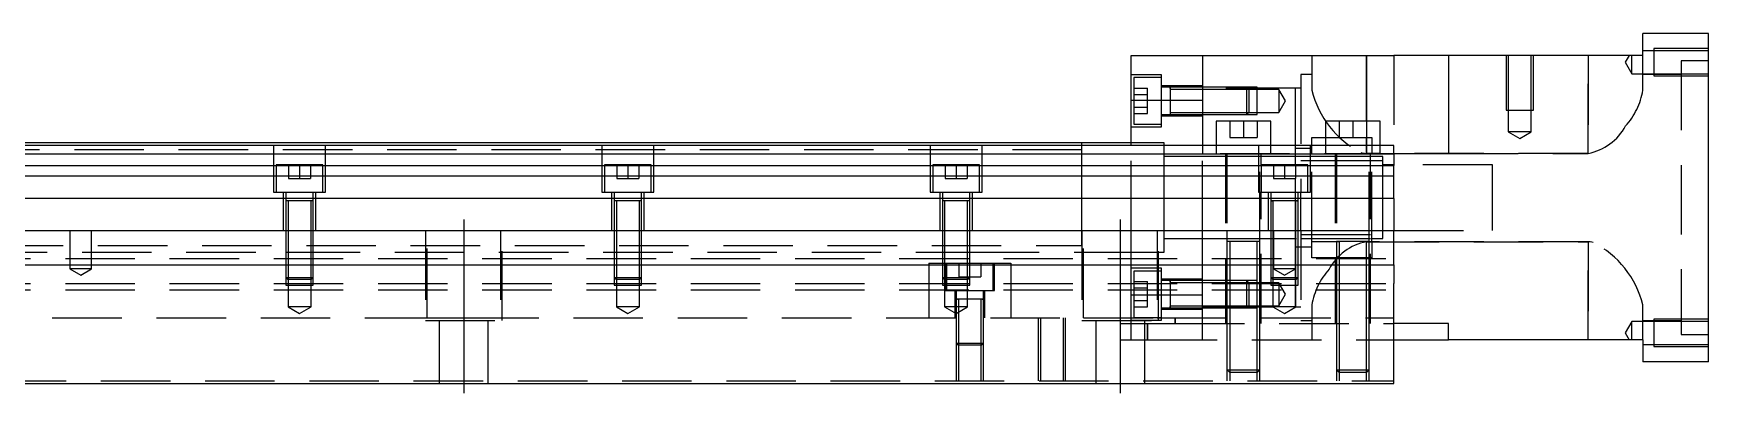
# Model space of a CAD drawing. Extents: x -20 to 932, y -265 to 102.
# Drawn here: x 451.4 to 757.5, y -226.9 to -160.9 of the extents above; entities that cross this region are included whole.
import ezdxf

# ---------------------------------------------------------------- set-up
doc = ezdxf.new("R2010")
doc.units = 0
doc.linetypes.add('CENTER', pattern=[50.8, 31.75, -6.35, 6.35, -6.35])
doc.linetypes.add('DASHED', pattern=[19.05, 12.7, -6.35])
doc.layers.get('0').update_dxf_attribs({"linetype": 'CONTINUOUS'})
doc.layers.add('CENTER', color=1, linetype='CENTER')

msp = doc.modelspace()

# ---------------------------------------------------------------- linework, layer by layer
at = {"color": 7, "linetype": 'CONTINUOUS'}
for p, q in [((745.5, -164.93), (745.5, -160.93)), ((757.5, -160.93), (745.5, -160.93)), ((757.5, -220.93), (757.5, -160.93)), ((652, -173.14658), (652, -164.93)), ((652, -164.93), (665, -164.93)), ((665, -164.93), (700, -164.93)), ((665, -164.93), (665, -181.43)), ((710, -164.93), (700, -164.93)), ((710, -164.93), (710, -182.93)), ((745.5, -164.93), (710, -164.93)), ((659.1, -170.752326), (659.1, -170.753182)), ((652, -173.14658), (665, -173.14658)), ((652, -181.43), (652, -173.14658)), ((659.1, -173.1023), (659.1, -173.38317)), ((659.1, -175.019328), (659.1, -175.752336)), ((677.5, -176.93), (667.5, -176.93)), ((667.5, -176.93), (667.5, -181.43)), ((677.5, -181.43), (677.5, -176.93)), ((697.5, -176.93), (687.5, -176.93)), ((687.5, -176.93), (687.5, -181.43)), ((697.5, -181.43), (697.5, -176.93)), ((643, -180.93), (424.5, -180.93)), ((700, -181.43), (424.5, -181.43)), ((700, -182.969608), (424.5, -182.969608)), ((643, -180.93), (642.995, -180.93)), ((643, -180.930502), (643, -180.93)), ((643.005, -180.93), (643, -180.93)), ((652, -180.93), (643, -180.93)), ((643, -181.43), (643, -180.93)), ((700, -182.969608), (700, -181.43)), ((710, -182.93), (700, -182.93)), ((700, -182.969608), (700, -185.090392)), ((424.5, -185.090392), (700, -185.090392)), ((700, -187.000532), (700, -185.090392)), ((700, -187.000532), (424.5, -187.000532)), ((700, -191.111934), (700, -187.000532)), ((700, -191.111934), (424.5, -191.111934)), ((700, -191.111934), (700, -196.93)), ((0, -196.93), (700, -196.93)), ((700, -203.23), (700, -196.93)), ((0, -203.23), (700, -203.23)), ((700, -203.23), (700, -206.63)), ((659.1, -206.107664), (659.1, -206.50767)), ((659.1, -206.50767), (659.1, -206.63)), ((700, -224.93), (700, -206.63)), ((659.1, -208.465624), (659.1, -208.749714)), ((659.1, -210.70767), (659.1, -211.107674)), ((710, -213.93), (700, -213.93)), ((710, -216.93), (710, -213.93)), ((700, -216.93), (710, -216.93)), ((745.5, -216.93), (710, -216.93)), ((745.5, -216.93), (745.5, -220.93)), ((757.5, -220.93), (745.5, -220.93)), ((0, -224.93), (700, -224.93))]:
    msp.add_line(p, q, dxfattribs=at)
at = {"color": 3, "linetype": 'DASHED'}
for p, q in [((685, -164.93), (685, -171.302214)), ((695, -176.93), (695, -164.93)), ((695, -164.93), (695, -176.93)), ((700, -164.93), (700, -181.43)), ((720.500006, -164.93), (720.500006, -174.93)), ((720.9, -164.93), (720.9, -174.93)), ((725.1, -174.93), (725.1, -164.93)), ((725.499994, -174.93), (725.499994, -164.93)), ((735.5, -164.93), (735.5, -182.852252)), ((735.5, -182.852252), (735.5, -164.93)), ((743.009982, -164.93), (742.287564, -166.181262)), ((743.5, -168.281262), (743.5, -164.93)), ((747.5, -164.081262), (745.5, -164.081262)), ((745.5, -171.302214), (745.5, -164.93)), ((747.5, -163.681268), (747.5, -168.681258)), ((757.5, -163.681268), (747.5, -163.681268)), ((757.5, -164.081262), (747.5, -164.081262)), ((742.287564, -166.181262), (743.5, -168.281262)), ((743.5, -168.281262), (747.5, -168.281262)), ((747.5, -168.281262), (757.5, -168.281262)), ((752.5, -165.93), (752.5, -215.93)), ((757.5, -165.93), (752.5, -165.93)), ((657.5, -168.50233), (652, -168.50233)), ((652.5, -169.00233), (652.5, -173.25233)), ((657.5, -169.00233), (652.5, -169.00233)), ((652.5, -170.94293), (655, -170.94293)), ((655, -172.09763), (655, -170.94293)), ((657.5, -173.25233), (657.5, -168.50233)), ((665, -170.50233), (657.5, -170.50233)), ((659.1, -170.75233), (657.5, -170.75233)), ((659.1, -170.75233), (659.095, -170.75233)), ((659.1, -170.75233), (659.1, -171.00978)), ((659.1, -171.009798), (659.1, -170.75233)), ((664.99998, -170.75233), (659.1, -170.75233)), ((659.105, -170.75233), (659.1, -170.75233)), ((659.1, -171.00978), (659.1, -173.25233)), ((664.99998, -171.15233), (659.1, -171.15233)), ((673.1, -170.75233), (665, -170.75233)), ((673.1, -170.752336), (665, -170.752336)), ((682, -170.93), (665, -170.93)), ((673.5, -171.15233), (665, -171.15233)), ((673.1, -173.25233), (673.1, -170.75233)), ((673.5, -171.15233), (673.1, -170.75233)), ((675, -170.752336), (673.10002, -170.752336)), ((673.5, -171.15233), (673.5, -173.25233)), ((675, -171.15233), (673.50002, -171.15233)), ((675, -175.752326), (675, -170.752336)), ((679, -171.15233), (675, -171.15233)), ((679, -171.15233), (679, -173.25233)), ((680.212436, -173.25233), (679, -171.15233)), ((682, -181.43), (682, -170.93)), ((683, -170.93), (682, -170.93)), ((683, -168.43), (683, -189.93)), ((685, -168.43), (683, -168.43)), ((752.5, -168.43), (745.5, -168.43)), ((747.5, -168.681258), (757.5, -168.681258)), ((652.5, -172.09763), (655, -172.09763)), ((652.5, -173.25233), (652.5, -177.50233)), ((652.5, -174.407032), (655, -174.407032)), ((655, -174.407032), (655, -172.09763)), ((655, -175.561732), (655, -174.407032)), ((657.5, -178.00233), (657.5, -173.25233)), ((659.1, -173.25233), (659.1, -175.019324)), ((673.1, -175.75233), (673.1, -173.25233)), ((673.5, -173.25233), (673.5, -175.35233)), ((679, -173.25233), (679, -175.35233)), ((679, -175.35233), (680.212436, -173.25233)), ((652.5, -175.561732), (655, -175.561732)), ((652.5, -177.50233), (657.5, -177.50233)), ((657.5, -175.75233), (659.1, -175.75233)), ((657.5, -176.00233), (665, -176.00233)), ((659.095, -175.75233), (659.1, -175.75233)), ((659.1, -175.019324), (659.1, -175.494932)), ((659.1, -175.35233), (664.99998, -175.35233)), ((659.1, -175.494932), (659.1, -175.75233)), ((659.1, -175.75233), (664.99998, -175.75233)), ((659.1, -175.75233), (659.105, -175.75233)), ((665, -175.35233), (673.5, -175.35233)), ((665, -175.752326), (673.1, -175.752326)), ((665, -175.75233), (673.1, -175.75233)), ((670, -176.93), (670, -179.93)), ((672.5, -176.93), (672.5, -179.93)), ((673.1, -175.75233), (673.5, -175.35233)), ((673.10002, -175.752326), (675, -175.752326)), ((673.50002, -175.35233), (675, -175.35233)), ((675, -175.35233), (679, -175.35233)), ((675, -176.93), (675, -179.93)), ((690, -176.93), (690, -179.93)), ((692.5, -176.93), (692.5, -179.93)), ((695, -176.93), (695, -179.93)), ((720.500006, -174.93), (725.499994, -174.93)), ((720.9, -174.93), (720.9, -178.93)), ((725.1, -178.93), (725.1, -174.93)), ((652, -178.00233), (657.5, -178.00233)), ((670, -179.93), (672.5, -179.93)), ((672.5, -179.93), (675, -179.93)), ((685, -179.93), (687.5, -179.93)), ((685, -181.43), (685, -179.93)), ((687.5, -179.93), (690, -179.93)), ((690, -179.93), (692.5, -179.93)), ((692.5, -179.93), (695, -179.93)), ((695, -179.93), (696, -179.93)), ((695, -182.852252), (695, -179.93)), ((695, -179.93), (695, -181.43)), ((696, -179.93), (696, -181.43)), ((725.1, -178.93), (720.9, -178.93)), ((720.9, -178.93), (723, -180.142436)), ((723, -180.142436), (725.1, -178.93)), ((643, -182.18), (25, -182.18)), ((495.25, -181.43), (495.25, -189.93)), ((504.75, -189.93), (504.75, -181.43)), ((555.25, -181.43), (555.25, -189.93)), ((564.75, -189.93), (564.75, -181.43)), ((615.25, -181.43), (615.25, -189.93)), ((624.75, -189.93), (624.75, -181.43)), ((643, -191.130066), (643, -181.43)), ((658, -180.93), (652, -180.93)), ((652, -196.93), (652, -181.43)), ((658, -181.43), (658, -180.93)), ((658, -190.93), (658, -181.43)), ((665, -183.43), (658, -183.43)), ((665, -181.43), (665, -182.93)), ((700, -182.93), (665, -182.93)), ((665, -196.93), (665, -182.93)), ((669.5, -183.43), (665, -183.43)), ((667.5, -181.43), (667.5, -182.93)), ((669.25, -182.93), (669.25, -213.93)), ((669.5, -182.93), (669.5, -196.93)), ((675.5, -183.43), (669.5, -183.43)), ((675.25, -181.43), (675.25, -189.93)), ((675.5, -198.935), (675.5, -182.93)), ((682, -183.43), (675.5, -183.43)), ((675.75, -184.93), (675.75, -182.93)), ((677.5, -182.93), (677.5, -181.43)), ((682, -182.93), (682, -181.43)), ((685, -181.93), (682, -181.93)), ((682, -184.93), (682, -182.93)), ((683, -183.43), (682, -183.43)), ((683, -183.43), (682.995, -183.43)), ((685, -183.43), (683, -183.43)), ((683.005, -183.43), (683, -183.43)), ((684.75, -189.93), (684.75, -181.43)), ((685, -182.93), (685, -181.43)), ((685, -198.93), (685, -182.93)), ((689.5, -183.43), (685, -183.43)), ((687.5, -181.43), (687.5, -182.93)), ((689.25, -182.93), (689.25, -213.93)), ((689.5, -182.93), (689.5, -198.935)), ((695.5, -183.43), (689.5, -183.43)), ((693.951654, -182.710384), (694.307618, -182.790138)), ((694.307618, -182.790138), (694.65068, -182.836404)), ((694.65068, -182.836404), (695, -182.852252)), ((695, -181.43), (695, -182.852252)), ((695, -182.852252), (696, -182.852252)), ((735.5, -182.852252), (695, -182.852252)), ((695.5, -198.935), (695.5, -182.93)), ((696, -183.43), (695.5, -183.43)), ((695.75, -213.93), (695.75, -182.93)), ((696, -181.43), (696, -182.93)), ((696, -182.852252), (697.5, -182.852252)), ((696, -198.93), (696, -182.93)), ((698, -183.43), (696, -183.43)), ((697.5, -182.93), (697.5, -181.43)), ((697.5, -182.852252), (700, -182.852252)), ((698, -190.93), (698, -183.43)), ((700, -182.852252), (710, -182.852252)), ((710, -182.852252), (735.5, -182.852252)), ((504.25, -184.93), (495.75, -184.93)), ((495.75, -184.93), (495.75, -189.93)), ((498, -184.93), (498, -187.43)), ((500, -184.93), (500, -187.43)), ((502, -184.93), (502, -187.43)), ((504.25, -189.93), (504.25, -184.93)), ((564.25, -184.93), (555.75, -184.93)), ((555.75, -184.93), (555.75, -189.93)), ((558, -184.93), (558, -187.43)), ((560, -184.93), (560, -187.43)), ((562, -184.93), (562, -187.43)), ((564.25, -189.93), (564.25, -184.93)), ((624.25, -184.93), (615.75, -184.93)), ((615.75, -184.93), (615.75, -189.93)), ((618, -184.93), (618, -187.43)), ((620, -184.93), (620, -187.43)), ((622, -184.93), (622, -187.43)), ((624.25, -189.93), (624.25, -184.93)), ((684.25, -184.93), (675.75, -184.93)), ((675.75, -184.93), (675.75, -189.93)), ((678, -184.93), (678, -187.43)), ((680, -184.93), (680, -187.43)), ((682, -184.93), (682, -187.43)), ((685, -184.18), (683, -184.18)), ((684.25, -189.93), (684.25, -184.93)), ((689.5, -184.18), (685, -184.18)), ((695.5, -184.18), (689.5, -184.18)), ((696, -184.18), (695.5, -184.18)), ((698, -184.18), (696, -184.18)), ((700, -184.93), (698, -184.93)), ((718, -184.93), (700, -184.93)), ((718, -190.93), (718, -184.93)), ((498, -187.43), (500, -187.43)), ((500, -187.43), (502, -187.43)), ((558, -187.43), (560, -187.43)), ((560, -187.43), (562, -187.43)), ((618, -187.43), (620, -187.43)), ((620, -187.43), (622, -187.43)), ((678, -187.43), (680, -187.43)), ((680, -187.43), (682, -187.43)), ((682, -190.93), (682, -187.43)), ((495.25, -189.93), (504.75, -189.93)), ((497, -189.93), (497, -196.93)), ((497.5, -189.93), (497.5, -191.53)), ((497.5, -191.525), (497.5, -191.53)), ((497.757468, -191.53), (497.5, -191.53)), ((497.5, -191.53), (497.5, -191.535)), ((497.5, -191.53), (497.5, -196.92998)), ((502.242552, -191.53), (497.757468, -191.53)), ((497.9, -191.53), (497.9, -196.92998)), ((502.1, -196.92998), (502.1, -191.53)), ((502.5, -191.53), (502.242552, -191.53)), ((502.5, -191.53), (502.5, -189.93)), ((502.5, -191.53), (502.5, -191.525)), ((502.5, -191.535), (502.5, -191.53)), ((502.5, -196.92998), (502.5, -191.53)), ((503, -196.93), (503, -189.93)), ((555.25, -189.93), (564.75, -189.93)), ((557, -189.93), (557, -196.93)), ((557.5, -189.93), (557.5, -191.53)), ((557.5, -191.525), (557.5, -191.53)), ((557.757468, -191.53), (557.5, -191.53)), ((557.5, -191.53), (557.5, -191.535)), ((557.5, -191.53), (557.5, -196.92998)), ((562.242552, -191.53), (557.757468, -191.53)), ((557.9, -191.53), (557.9, -196.92998)), ((562.1, -196.92998), (562.1, -191.53)), ((562.5, -191.53), (562.242552, -191.53)), ((562.5, -191.53), (562.5, -189.93)), ((562.5, -191.53), (562.5, -191.525)), ((562.5, -191.535), (562.5, -191.53)), ((562.5, -196.92998), (562.5, -191.53)), ((563, -196.93), (563, -189.93)), ((615.25, -189.93), (624.75, -189.93)), ((617, -189.93), (617, -196.93)), ((617.5, -189.93), (617.5, -191.53)), ((617.5, -191.525), (617.5, -191.53)), ((617.757468, -191.53), (617.5, -191.53)), ((617.5, -191.53), (617.5, -191.535)), ((617.5, -191.53), (617.5, -196.92998)), ((622.242552, -191.53), (617.757468, -191.53)), ((617.9, -191.53), (617.9, -196.92998)), ((622.1, -196.92998), (622.1, -191.53)), ((622.5, -191.53), (622.242552, -191.53)), ((622.5, -191.53), (622.5, -189.93)), ((622.5, -191.53), (622.5, -191.525)), ((622.5, -191.535), (622.5, -191.53)), ((622.5, -196.92998), (622.5, -191.53)), ((623, -196.93), (623, -189.93)), ((643, -199.68), (643, -191.130066)), ((658, -196.93), (658, -190.93)), ((675.25, -189.93), (684.75, -189.93)), ((675.75, -213.93), (675.75, -189.93)), ((677, -189.93), (677, -196.93)), ((677.5, -189.93), (677.5, -191.53)), ((677.5, -191.525), (677.5, -191.53)), ((677.5, -191.53), (677.757448, -191.53)), ((677.757468, -191.53), (677.5, -191.53)), ((677.5, -191.53), (677.5, -191.535)), ((677.5, -191.53), (677.5, -196.92998)), ((682.242552, -191.53), (677.757468, -191.53)), ((677.9, -191.53), (677.9, -196.92998)), ((682, -196.93), (682, -190.93)), ((682.1, -196.92998), (682.1, -191.53)), ((682.5, -191.53), (682.242552, -191.53)), ((682.242602, -191.53), (682.5, -191.53)), ((682.5, -191.53), (682.5, -189.93)), ((682.5, -191.53), (682.5, -191.525)), ((682.5, -191.535), (682.5, -191.53)), ((682.5, -196.92998), (682.5, -191.53)), ((683, -196.93), (683, -189.93)), ((698, -198.43), (698, -190.93)), ((718, -196.93), (718, -190.93)), ((458, -196.93), (458, -203.93)), ((462, -203.93), (462, -196.93)), ((497.5, -196.93), (497.5, -203.23)), ((497.500006, -196.93), (497.500006, -203.23)), ((497.9, -196.93), (497.9, -203.23)), ((502.1, -203.23), (502.1, -196.93)), ((502.499994, -203.23), (502.499994, -196.93)), ((502.5, -203.23), (502.5, -196.93)), ((523, -196.93), (523, -213.43)), ((523.291796, -212.93), (523.291796, -196.93)), ((536.708204, -196.93), (536.708204, -212.93)), ((537, -213.43), (537, -196.93)), ((557.5, -196.93), (557.5, -203.23)), ((557.500006, -196.93), (557.500006, -203.23)), ((557.9, -196.93), (557.9, -203.23)), ((562.1, -203.23), (562.1, -196.93)), ((562.499994, -203.23), (562.499994, -196.93)), ((562.5, -203.23), (562.5, -196.93)), ((617.5, -196.93), (617.5, -203.23)), ((617.500006, -196.93), (617.500006, -203.23)), ((617.9, -196.93), (617.9, -203.23)), ((622.1, -203.23), (622.1, -196.93)), ((622.499994, -203.23), (622.499994, -196.93)), ((622.5, -203.23), (622.5, -196.93)), ((643, -196.93), (643, -213.43)), ((643.291796, -212.93), (643.291796, -196.93)), ((652, -203.23), (652, -196.93)), ((656.708204, -196.93), (656.708204, -212.93)), ((657, -213.43), (657, -196.93)), ((658, -200.93), (658, -196.93)), ((658, -198.43), (665, -198.43)), ((665, -203.23), (665, -196.93)), ((665, -198.43), (669.5, -198.43)), ((669.5, -196.93), (669.5, -198.93)), ((669.5, -198.43), (683.005, -198.43)), ((669.5, -198.925), (669.5, -198.93)), ((669.849602, -198.93), (669.5, -198.93)), ((669.5, -198.93), (669.5, -198.935)), ((669.5, -198.93), (669.5, -203.23)), ((675.15035, -198.93), (669.849602, -198.93)), ((670, -198.93), (670, -203.23)), ((675, -206.63), (675, -198.93)), ((675.5, -198.93), (675.15035, -198.93)), ((675.5, -206.63), (675.5, -198.925)), ((677.5, -196.93), (677.5, -203.23)), ((677.500006, -196.93), (677.500006, -203.23)), ((677.9, -196.93), (677.9, -203.23)), ((678, -196.93), (678, -203.93)), ((682, -203.93), (682, -196.93)), ((682.1, -203.23), (682.1, -196.93)), ((682.499994, -203.23), (682.499994, -196.93)), ((682.5, -203.23), (682.5, -196.93)), ((682.995, -198.43), (696, -198.43)), ((683, -196.93), (683, -213.43)), ((683, -197.68), (698, -197.68)), ((683.005, -198.43), (696, -198.43)), ((685, -198.93), (689.39999, -198.93)), ((685, -201.93), (685, -198.93)), ((689.39999, -198.93), (689.499994, -198.93)), ((689.5, -198.925), (689.5, -206.63)), ((689.5, -198.93), (689.84965, -198.93)), ((689.849602, -198.93), (689.5, -198.93)), ((695.15035, -198.93), (689.849602, -198.93)), ((690, -198.93), (690, -206.63)), ((695, -206.63), (695, -198.93)), ((695.150204, -198.93), (695.5, -198.93)), ((695.5, -198.93), (695.15035, -198.93)), ((695.5, -206.63), (695.5, -198.925)), ((695.500006, -198.93), (695.60001, -198.93)), ((695.60001, -198.93), (696, -198.93)), ((696, -198.43), (698, -198.43)), ((696, -198.93), (696, -201.93)), ((700, -196.93), (718, -196.93)), ((25, -199.68), (643, -199.68)), ((365, -200.93), (617.5, -200.93)), ((497.5, -200.93), (497.9, -200.93)), ((497.9, -200.93), (502.1, -200.93)), ((502.1, -200.93), (502.5, -200.93)), ((557.5, -200.93), (557.9, -200.93)), ((557.9, -200.93), (562.1, -200.93)), ((562.1, -200.93), (562.5, -200.93)), ((617.5, -200.93), (617.9, -200.93)), ((617.9, -200.93), (622.1, -200.93)), ((622.1, -200.93), (622.5, -200.93)), ((622.5, -200.93), (643.005, -200.93)), ((642.995, -200.93), (643.291796, -200.93)), ((643.291796, -200.93), (652, -200.93)), ((652, -200.93), (656.708204, -200.93)), ((656.708204, -200.93), (658, -200.93)), ((682, -199.93), (685, -199.93)), ((696, -201.93), (685, -201.93)), ((695.562908, -199.007748), (695, -199.007748)), ((695, -199.007748), (695.562908, -199.007748)), ((735.5, -199.007748), (695.562908, -199.007748)), ((695.562908, -199.007748), (735.5, -199.007748)), ((735.5, -199.007748), (735.5, -216.93)), ((735.5, -216.93), (735.5, -199.007748)), ((735.847748, -199.023532), (735.5, -199.007748)), ((736.192382, -199.069862), (735.847748, -199.023532)), ((736.427222, -199.118996), (736.192382, -199.069862)), ((0, -202.08), (700, -202.08)), ((462, -203.93), (458, -203.93)), ((458, -203.93), (460, -205.0847)), ((460, -205.0847), (462, -203.93)), ((497.5, -203.23), (497.5, -205.53)), ((497.500006, -203.23), (497.500006, -205.530006)), ((497.9, -203.23), (497.9, -205.93)), ((502.1, -205.93), (502.1, -203.23)), ((502.499994, -205.530006), (502.499994, -203.23)), ((502.5, -205.53), (502.5, -203.23)), ((557.5, -203.23), (557.5, -205.53)), ((557.500006, -203.23), (557.500006, -205.530006)), ((557.9, -203.23), (557.9, -205.93)), ((562.1, -205.93), (562.1, -203.23)), ((562.499994, -205.530006), (562.499994, -203.23)), ((562.5, -205.53), (562.5, -203.23)), ((615, -202.93), (617.5, -202.93)), ((615, -202.93), (615, -203.23)), ((615, -203.23), (615, -206.63)), ((617.5, -202.93), (617.9, -202.93)), ((617.5, -203.23), (617.5, -205.53)), ((617.500006, -203.23), (617.500006, -205.530006)), ((617.9, -202.93), (622.1, -202.93)), ((617.9, -203.23), (617.9, -205.93)), ((618, -202.93), (618, -207.93)), ((618.25, -202.93), (618.25, -203.23)), ((618.25, -203.23), (618.25, -205.93)), ((620.5, -202.93), (620.5, -205.43)), ((622.1, -202.93), (622.5, -202.93)), ((622.1, -205.93), (622.1, -203.23)), ((622.499994, -205.530006), (622.499994, -203.23)), ((622.5, -202.93), (630, -202.93)), ((622.5, -205.53), (622.5, -203.23)), ((624.5, -202.93), (624.5, -205.43)), ((626.75, -203.23), (626.75, -202.93)), ((626.75, -206.63), (626.75, -203.23)), ((627, -207.93), (627, -202.93)), ((630, -202.93), (630, -203.23)), ((630, -203.23), (630, -206.63)), ((652, -206.63), (652, -203.23)), ((657.5, -203.85767), (652, -203.85767)), ((652.5, -204.35767), (652.5, -206.63)), ((656.708204, -204.35767), (652.5, -204.35767)), ((657.5, -204.35767), (656.708204, -204.35767)), ((657.5, -208.60767), (657.5, -203.85767)), ((665, -206.63), (665, -203.23)), ((669.5, -203.23), (669.5, -206.63)), ((670, -203.23), (670, -206.63)), ((677.5, -203.23), (677.5, -205.53)), ((677.500006, -203.23), (677.500006, -205.530006)), ((677.9, -203.23), (677.9, -205.93)), ((682, -203.93), (678, -203.93)), ((678, -203.93), (680, -205.0847)), ((680, -205.0847), (682, -203.93)), ((682, -205.93), (682, -203.93)), ((682.1, -205.93), (682.1, -203.23)), ((682.499994, -205.530006), (682.499994, -203.23)), ((682.5, -205.53), (682.5, -203.23)), ((0, -206.63), (700, -206.63)), ((0, -207.78), (700, -207.78)), ((497.5, -205.53), (502.5, -205.53)), ((497.5, -205.53), (497.9, -205.93)), ((497.500006, -205.53002), (497.500006, -206.63)), ((497.500006, -206.63), (497.500006, -206.93)), ((497.500006, -206.93), (502.499994, -206.93)), ((502.1, -205.93), (497.9, -205.93)), ((497.9, -205.93002), (497.9, -206.93)), ((497.9, -206.93), (497.9, -210.93)), ((502.1, -205.93), (502.5, -205.53)), ((502.1, -206.93), (502.1, -205.93002)), ((502.1, -210.93), (502.1, -206.93)), ((502.499994, -206.63), (502.499994, -205.53002)), ((502.499994, -206.93), (502.499994, -206.63)), ((557.5, -205.53), (562.5, -205.53)), ((557.5, -205.53), (557.9, -205.93)), ((557.500006, -205.53002), (557.500006, -206.63)), ((557.500006, -206.63), (557.500006, -206.93)), ((557.500006, -206.93), (562.499994, -206.93)), ((562.1, -205.93), (557.9, -205.93)), ((557.9, -205.93002), (557.9, -206.93)), ((557.9, -206.93), (557.9, -210.93)), ((562.1, -205.93), (562.5, -205.53)), ((562.1, -206.93), (562.1, -205.93002)), ((562.1, -210.93), (562.1, -206.93)), ((562.499994, -206.63), (562.499994, -205.53002)), ((562.499994, -206.93), (562.499994, -206.63)), ((615, -206.63), (615, -212.93)), ((617.5, -205.53), (622.5, -205.53)), ((617.5, -205.53), (617.9, -205.93)), ((617.500006, -205.53002), (617.500006, -206.63)), ((617.500006, -206.63), (617.500006, -206.93)), ((617.500006, -206.93), (622.499994, -206.93)), ((622.1, -205.93), (617.9, -205.93)), ((617.9, -205.93002), (617.9, -206.93)), ((617.9, -206.93), (617.9, -210.93)), ((618, -207.93), (627, -207.93)), ((618.25, -205.93), (618.25, -206.63)), ((618.25, -206.63), (618.25, -206.93)), ((618.25, -206.93), (618.25, -207.93)), ((619.75, -207.93), (619.75, -212.93)), ((620, -207.93), (620, -209.53)), ((620.5, -205.43), (622.5, -205.43)), ((622.1, -205.93), (622.5, -205.53)), ((622.1, -206.93), (622.1, -205.93002)), ((622.1, -210.93), (622.1, -206.93)), ((622.499994, -206.63), (622.499994, -205.53002)), ((622.499994, -206.93), (622.499994, -206.63)), ((622.5, -205.43), (624.5, -205.43)), ((625, -209.53), (625, -207.93)), ((625.25, -212.93), (625.25, -207.93)), ((626.75, -207.93), (626.75, -206.63)), ((630, -206.63), (630, -212.93)), ((652, -208.71342), (652, -206.63)), ((652.5, -206.298268), (655, -206.298268)), ((652.5, -206.63), (652.5, -208.60767)), ((652.5, -207.452968), (655, -207.452968)), ((655, -207.452968), (655, -206.298268)), ((655, -209.76237), (655, -207.452968)), ((665, -205.85767), (657.5, -205.85767)), ((659.1, -206.10767), (657.5, -206.10767)), ((659.1, -206.10767), (659.095, -206.10767)), ((659.1, -206.10767), (659.1, -206.365118)), ((659.1, -206.365136), (659.1, -206.10767)), ((664.99998, -206.10767), (659.1, -206.10767)), ((659.105, -206.10767), (659.1, -206.10767)), ((659.1, -206.365118), (659.1, -206.629906)), ((664.99998, -206.50767), (659.1, -206.50767)), ((659.1, -206.629906), (659.1, -208.60767)), ((669.5, -206.10767), (665, -206.10767)), ((669.5, -206.107674), (665, -206.107674)), ((669.5, -206.50767), (665, -206.50767)), ((665, -213.93), (665, -206.63)), ((670, -206.10767), (669.5, -206.10767)), ((670, -206.107674), (669.5, -206.107674)), ((670, -206.50767), (669.5, -206.50767)), ((669.5, -206.63), (669.5, -213.92998)), ((673.1, -206.10767), (670, -206.10767)), ((673.100006, -206.107674), (670, -206.107674)), ((673.5, -206.50767), (670, -206.50767)), ((670, -206.63), (670, -213.92998)), ((673.1, -206.63), (673.1, -206.10767)), ((673.5, -206.50767), (673.1, -206.10767)), ((673.1, -208.60767), (673.1, -206.63)), ((675, -206.107674), (673.10002, -206.107674)), ((673.5, -206.50767), (673.5, -206.63)), ((673.5, -206.63), (673.5, -208.60767)), ((675, -206.50767), (673.50002, -206.50767)), ((679, -206.50767), (675, -206.50767)), ((675, -213.92998), (675, -206.63)), ((675.5, -213.92998), (675.5, -206.63)), ((677.5, -205.53), (682.5, -205.53)), ((677.5, -205.53), (677.9, -205.93)), ((677.500006, -205.53002), (677.500006, -206.63)), ((677.500006, -206.63), (677.500006, -206.93)), ((677.500006, -206.93), (682.499994, -206.93)), ((682.1, -205.93), (677.9, -205.93)), ((677.9, -205.93002), (677.9, -206.93)), ((677.9, -206.93), (677.9, -210.93)), ((679, -206.50767), (679, -208.60767)), ((680.212436, -208.60767), (679, -206.50767)), ((682, -206.63), (682, -205.93)), ((682, -206.93), (682, -206.63)), ((682, -210.93), (682, -206.93)), ((682.1, -205.93), (682.5, -205.53)), ((682.1, -206.93), (682.1, -205.93002)), ((682.1, -210.93), (682.1, -206.93)), ((682.499994, -206.63), (682.499994, -205.53002)), ((682.499994, -206.93), (682.499994, -206.63)), ((689.5, -206.63), (689.5, -213.92998)), ((690, -206.63), (690, -213.92998)), ((695, -213.92998), (695, -206.63)), ((695.5, -213.92998), (695.5, -206.63)), ((502.1, -210.93), (497.9, -210.93)), ((497.9, -210.93), (500, -212.142436)), ((500, -212.142436), (502.1, -210.93)), ((562.1, -210.93), (557.9, -210.93)), ((557.9, -210.93), (560, -212.142436)), ((560, -212.142436), (562.1, -210.93)), ((622.1, -210.93), (617.9, -210.93)), ((617.9, -210.93), (620, -212.142436)), ((620, -209.525), (620, -209.53)), ((620, -209.53), (620.257448, -209.53)), ((620.257468, -209.53), (620, -209.53)), ((620, -209.53), (620, -212.92998)), ((620, -209.53), (620, -209.535)), ((620, -212.142436), (622.1, -210.93)), ((624.742552, -209.53), (620.257468, -209.53)), ((620.4, -209.53), (620.4, -212.92998)), ((624.6, -212.92998), (624.6, -209.53)), ((625, -209.53), (624.742552, -209.53)), ((624.742602, -209.53), (625, -209.53)), ((625, -209.53), (625, -209.525)), ((625, -212.92998), (625, -209.53)), ((625, -209.535), (625, -209.53)), ((652, -208.71342), (656.708204, -208.71342)), ((652, -212.93), (652, -208.71342)), ((652.5, -208.60767), (652.5, -212.85767)), ((652.5, -209.76237), (655, -209.76237)), ((652.5, -210.91707), (655, -210.91707)), ((655, -210.91707), (655, -209.76237)), ((656.708204, -208.71342), (665, -208.71342)), ((657.5, -213.35767), (657.5, -208.60767)), ((657.5, -211.10767), (659.105, -211.10767)), ((659.095, -211.10767), (664.99998, -211.10767)), ((659.1, -208.60767), (659.1, -210.850272)), ((659.1, -210.70767), (664.99998, -210.70767)), ((659.1, -211.10767), (659.1, -210.85022)), ((659.1, -210.850272), (659.1, -211.10767)), ((659.1, -210.850272), (659.1, -211.10767)), ((665, -210.70767), (669.5, -210.70767)), ((665, -210.93), (669.5, -210.93)), ((665, -211.107664), (669.5, -211.107664)), ((665, -211.10767), (669.5, -211.10767)), ((669.5, -210.70767), (670, -210.70767)), ((669.5, -210.93), (670, -210.93)), ((669.5, -211.107664), (670, -211.107664)), ((669.5, -211.10767), (670, -211.10767)), ((670, -210.70767), (673.5, -210.70767)), ((670, -210.93), (673.27767, -210.93)), ((670, -211.107664), (673.100006, -211.107664)), ((670, -211.10767), (673.1, -211.10767)), ((673.1, -211.10767), (673.1, -208.60767)), ((673.1, -211.10767), (673.5, -210.70767)), ((673.10002, -211.107664), (675, -211.107664)), ((673.27767, -210.93), (675, -210.93)), ((673.5, -208.60767), (673.5, -210.70767)), ((673.50002, -210.70767), (675, -210.70767)), ((675, -210.70767), (679, -210.70767)), ((675, -210.93), (675.5, -210.93)), ((675.5, -210.93), (677.9, -210.93)), ((682.1, -210.93), (677.9, -210.93)), ((677.9, -210.93), (680, -212.142436)), ((679, -208.60767), (679, -210.70767)), ((679, -210.70767), (680.212436, -208.60767)), ((680, -212.142436), (682.1, -210.93)), ((682.1, -210.93), (683, -210.93)), ((685, -210.557786), (685, -216.93)), ((745.5, -216.93), (745.5, -210.557786)), ((416.708204, -212.93), (643.291796, -212.93)), ((523, -213.43), (537, -213.43)), ((523.291796, -212.93), (536.708204, -212.93)), ((525.5, -213.43), (525.5, -224.93)), ((534.5, -224.93), (534.5, -213.43)), ((620, -212.93), (620, -217.53)), ((620.000006, -212.93), (620.000006, -217.530006)), ((620.4, -212.93), (620.4, -217.93)), ((624.6, -217.93), (624.6, -212.93)), ((624.999994, -217.530006), (624.999994, -212.93)), ((625, -217.53), (625, -212.93)), ((635.000006, -212.93), (635.000006, -224.43)), ((635.4, -212.93), (635.4, -224.43)), ((639.6, -224.43), (639.6, -212.93)), ((639.999994, -224.43), (639.999994, -212.93)), ((643, -213.43), (657, -213.43)), ((643.291796, -212.93), (656.708204, -212.93)), ((643.291796, -212.93), (656.708204, -212.93)), ((645.5, -213.43), (645.5, -224.93)), ((650, -212.93), (650, -213.93)), ((650, -213.93), (660, -213.93)), ((650, -213.93), (650, -216.93)), ((652, -216.93), (652, -212.93)), ((652, -213.35767), (657.5, -213.35767)), ((652.5, -212.85767), (656.708204, -212.85767)), ((654.5, -224.93), (654.5, -213.43)), ((655, -216.93), (655, -213.93)), ((655, -213.93), (655, -216.93)), ((656.708204, -212.85767), (657.5, -212.85767)), ((656.708204, -212.93), (700, -212.93)), ((657.5, -211.35767), (665, -211.35767)), ((660, -213.93), (660, -212.93)), ((660, -212.93), (660, -213.93)), ((660, -213.93), (700, -213.93)), ((665, -216.93), (665, -213.93)), ((669.5, -213.93), (669.5, -222.43)), ((669.500006, -213.93), (669.500006, -222.430006)), ((670, -213.93), (670, -222.93)), ((675, -222.93), (675, -213.93)), ((675.499994, -222.430006), (675.499994, -213.93)), ((675.5, -222.43), (675.5, -213.93)), ((683, -213.43), (685, -213.43)), ((689.5, -213.93), (689.5, -222.43)), ((689.500006, -213.93), (689.500006, -222.430006)), ((690, -213.93), (690, -222.93)), ((695, -222.93), (695, -213.93)), ((695.499994, -222.430006), (695.499994, -213.93)), ((695.5, -222.43), (695.5, -213.93)), ((743.5, -213.578738), (742.287564, -215.678738)), ((743.5, -216.93), (743.5, -213.578738)), ((747.5, -213.578738), (743.5, -213.578738)), ((745.5, -213.43), (752.5, -213.43)), ((747.5, -213.178742), (747.5, -218.178732)), ((757.5, -213.178742), (747.5, -213.178742)), ((757.5, -213.578738), (747.5, -213.578738)), ((650, -216.93), (655, -216.93)), ((655, -216.93), (700, -216.93)), ((742.287564, -215.678738), (743.009982, -216.93)), ((752.5, -215.93), (757.5, -215.93)), ((620, -217.53), (625, -217.53)), ((620, -217.53), (620.4, -217.93)), ((620.000006, -217.53002), (620.000006, -224.43)), ((624.6, -217.93), (620.4, -217.93)), ((620.4, -217.93002), (620.4, -224.43)), ((624.6, -217.93), (625, -217.53)), ((624.6, -224.43), (624.6, -217.93002)), ((624.999994, -224.43), (624.999994, -217.53002)), ((745.5, -217.778738), (747.5, -217.778738)), ((747.5, -217.778738), (757.5, -217.778738)), ((747.5, -218.178732), (757.5, -218.178732)), ((669.5, -222.43), (675.5, -222.43)), ((669.5, -222.43), (670, -222.93)), ((669.500006, -222.43002), (669.500006, -224.43)), ((675, -222.93), (670, -222.93)), ((670, -222.93002), (670, -224.43)), ((675, -222.93), (675.5, -222.43)), ((675, -224.43), (675, -222.93002)), ((675.499994, -224.43), (675.499994, -222.43002)), ((689.5, -222.43), (695.5, -222.43)), ((689.5, -222.43), (690, -222.93)), ((689.500006, -222.43002), (689.500006, -224.43)), ((695, -222.93), (690, -222.93)), ((690, -222.93002), (690, -224.43)), ((695, -222.93), (695.5, -222.43)), ((695, -224.43), (695, -222.93002)), ((695.499994, -224.43), (695.499994, -222.43002)), ((6.499992, -224.43), (700, -224.43))]:
    msp.add_line(p, q, dxfattribs=at)
for centre, radius, start, end in [((702.248428, -166.984016), 17.780751, 194.05528352, 242.18517545), ((732.931847, -169.249618), 12.734662, 317.63564126, 350.72450175), ((733.680594, -173.202647), 9.819629, 280.67760453, 331.88034487), ((696.823107, -208.664309), 9.827151, 100.6912945, 151.88008694), ((728.4387, -214.772635), 17.574211, 13.87659517, 62.96341554), ((697.917859, -212.779752), 13.107563, 138.13815045, 170.240215)]:
    msp.add_arc(centre, radius, start, end, dxfattribs=at)
at = {"layer": 'CENTER', "color": 1, "linetype": 'CENTER'}
for p, q in [((530, -194.93), (530, -226.93)), ((650, -194.93), (650, -226.93))]:
    msp.add_line(p, q, dxfattribs=at)

doc.saveas('drawing.dxf')
